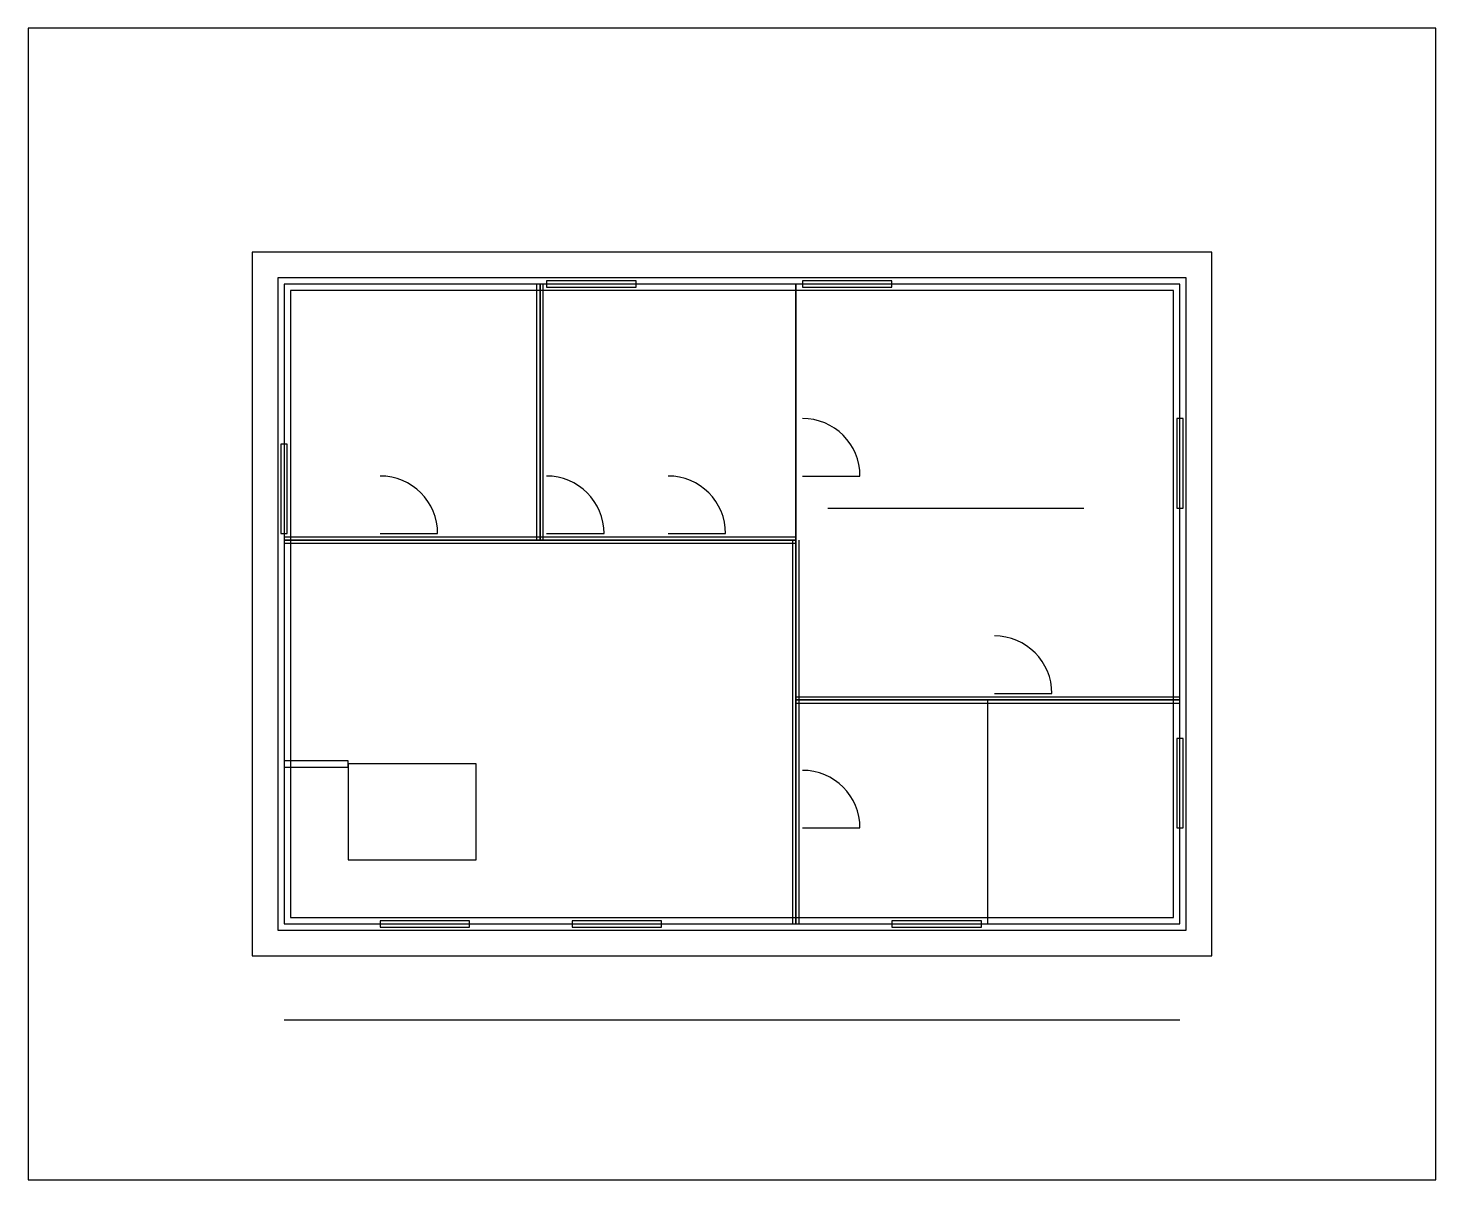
# Model space of a CAD drawing. Header units: centimetres. Extents: x -400 to 1800, y -400 to 1400.
import ezdxf

# ---------------------------------------------------------------- set-up
doc = ezdxf.new("R2010")
doc.units = ezdxf.units.CM
for name, color, linetype in [('MTR-BINA', 2, 'Continuous'), ('MTR-CATI', 52, 'Continuous'), ('MTR-DOSEME', 8, 'Continuous'), ('MTR-DUVAR-DIS', 1, 'Continuous'), ('MTR-DUVAR-IC', 3, 'Continuous'), ('MTR-ISLAK', 140, 'Continuous'), ('MTR-KAPI', 32, 'Continuous'), ('MTR-KAPI-DIS', 20, 'Continuous'), ('MTR-MAHAL', 30, 'Continuous'), ('MTR-MERDIVEN', 40, 'Continuous'), ('MTR-MOBILYA', 9, 'Continuous'), ('MTR-OLCU', 9, 'Continuous'), ('MTR-PARSEL', 94, 'Continuous'), ('MTR-PENCERE', 50, 'Continuous')]:
    doc.layers.add(name, color=color, linetype=linetype)

# ---------------------------------------------------------------- blocks, each defined once
blk = doc.blocks.new('K90')
blk.add_line((0, 0), (90, 0))
blk.add_arc((0, 0), 90, 0, 90)
blk = doc.blocks.new('CK100')
blk.add_lwpolyline([(0, -5), (100, -5), (100, 5), (0, 5)], close=True)
blk = doc.blocks.new('P140')
blk.add_lwpolyline([(0, -5), (140, -5), (140, 5), (0, 5)], close=True)

msp = doc.modelspace()

# ---------------------------------------------------------------- linework, layer by layer
at = {"layer": 'MTR-BINA'}
msp.add_lwpolyline([(0, 0), (1400, 0), (1400, 1000), (0, 1000)], close=True, dxfattribs=at)
at = {"layer": 'MTR-CATI'}
msp.add_lwpolyline([(-50, -50), (1450, -50), (1450, 1050), (-50, 1050)], close=True, dxfattribs=at)
at = {"layer": 'MTR-DOSEME'}
msp.add_lwpolyline([(0, 0), (1400, 0), (1400, 1000), (0, 1000)], close=True, dxfattribs=at)
at = {"layer": 'MTR-DUVAR-DIS'}
for points in [[(-10, -10), (1410, -10), (1410, 1010), (-10, 1010)], [(10, 10), (1390, 10), (1390, 990), (10, 990)]]:
    msp.add_lwpolyline(points, close=True, dxfattribs=at)
at = {"layer": 'MTR-DUVAR-IC'}
for p, q in [((395, 600), (395, 1000)), ((405, 600), (405, 1000)), ((0, 605), (800, 605)), ((0, 595), (800, 595)), ((795, 0), (795, 600)), ((805, 0), (805, 600)), ((800, 355), (1400, 355)), ((800, 345), (1400, 345))]:
    msp.add_line(p, q, dxfattribs=at)
at = {"layer": 'MTR-ISLAK'}
for points in [[(0, 600), (400, 600), (400, 1000), (0, 1000)], [(800, 0), (1100, 0), (1100, 350), (800, 350)]]:
    msp.add_lwpolyline(points, close=True, dxfattribs=at)
at = {"layer": 'MTR-MAHAL'}
for points in [[(0, 600), (400, 600), (400, 1000), (0, 1000)], [(400, 600), (800, 600), (800, 1000), (400, 1000)], [(800, 350), (1400, 350), (1400, 1000), (800, 1000)], [(0, 0), (800, 0), (800, 600), (0, 600)], [(800, 0), (1400, 0), (1400, 350), (800, 350)]]:
    msp.add_lwpolyline(points, close=True, dxfattribs=at)
at = {"layer": 'MTR-MERDIVEN'}
msp.add_line((850, 650), (1250, 650), dxfattribs=at)
at = {"layer": 'MTR-MOBILYA'}
msp.add_lwpolyline([(100, 100), (300, 100), (300, 250), (100, 250)], close=True, dxfattribs=at)
at = {"layer": 'MTR-OLCU'}
msp.add_line((0, -150), (1400, -150), dxfattribs=at)
at = {"layer": 'MTR-PARSEL'}
msp.add_lwpolyline([(-400, -400), (1800, -400), (1800, 1400), (-400, 1400)], close=True, dxfattribs=at)

# ---------------------------------------------------------------- block references
at = {"layer": 'MTR-KAPI'}
for p in [(810, 700), (150, 610), (410, 610), (600, 610), (1110, 360), (810, 150)]:
    msp.add_blockref('K90', p, dxfattribs=at)
at = {"layer": 'MTR-KAPI-DIS'}
msp.add_blockref('CK100', (0, 250), dxfattribs=at)
at = {"layer": 'MTR-PENCERE'}
for p, rotation in [((550, 1000), 180), ((950, 1000), 180), ((1400, 650), 90), ((0, 750), 270), ((1400, 150), 90)]:
    msp.add_blockref('P140', p, dxfattribs=dict(at, rotation=rotation))
for p in [(150, 0), (450, 0), (950, 0)]:
    msp.add_blockref('P140', p, dxfattribs=at)

doc.saveas('drawing.dxf')
